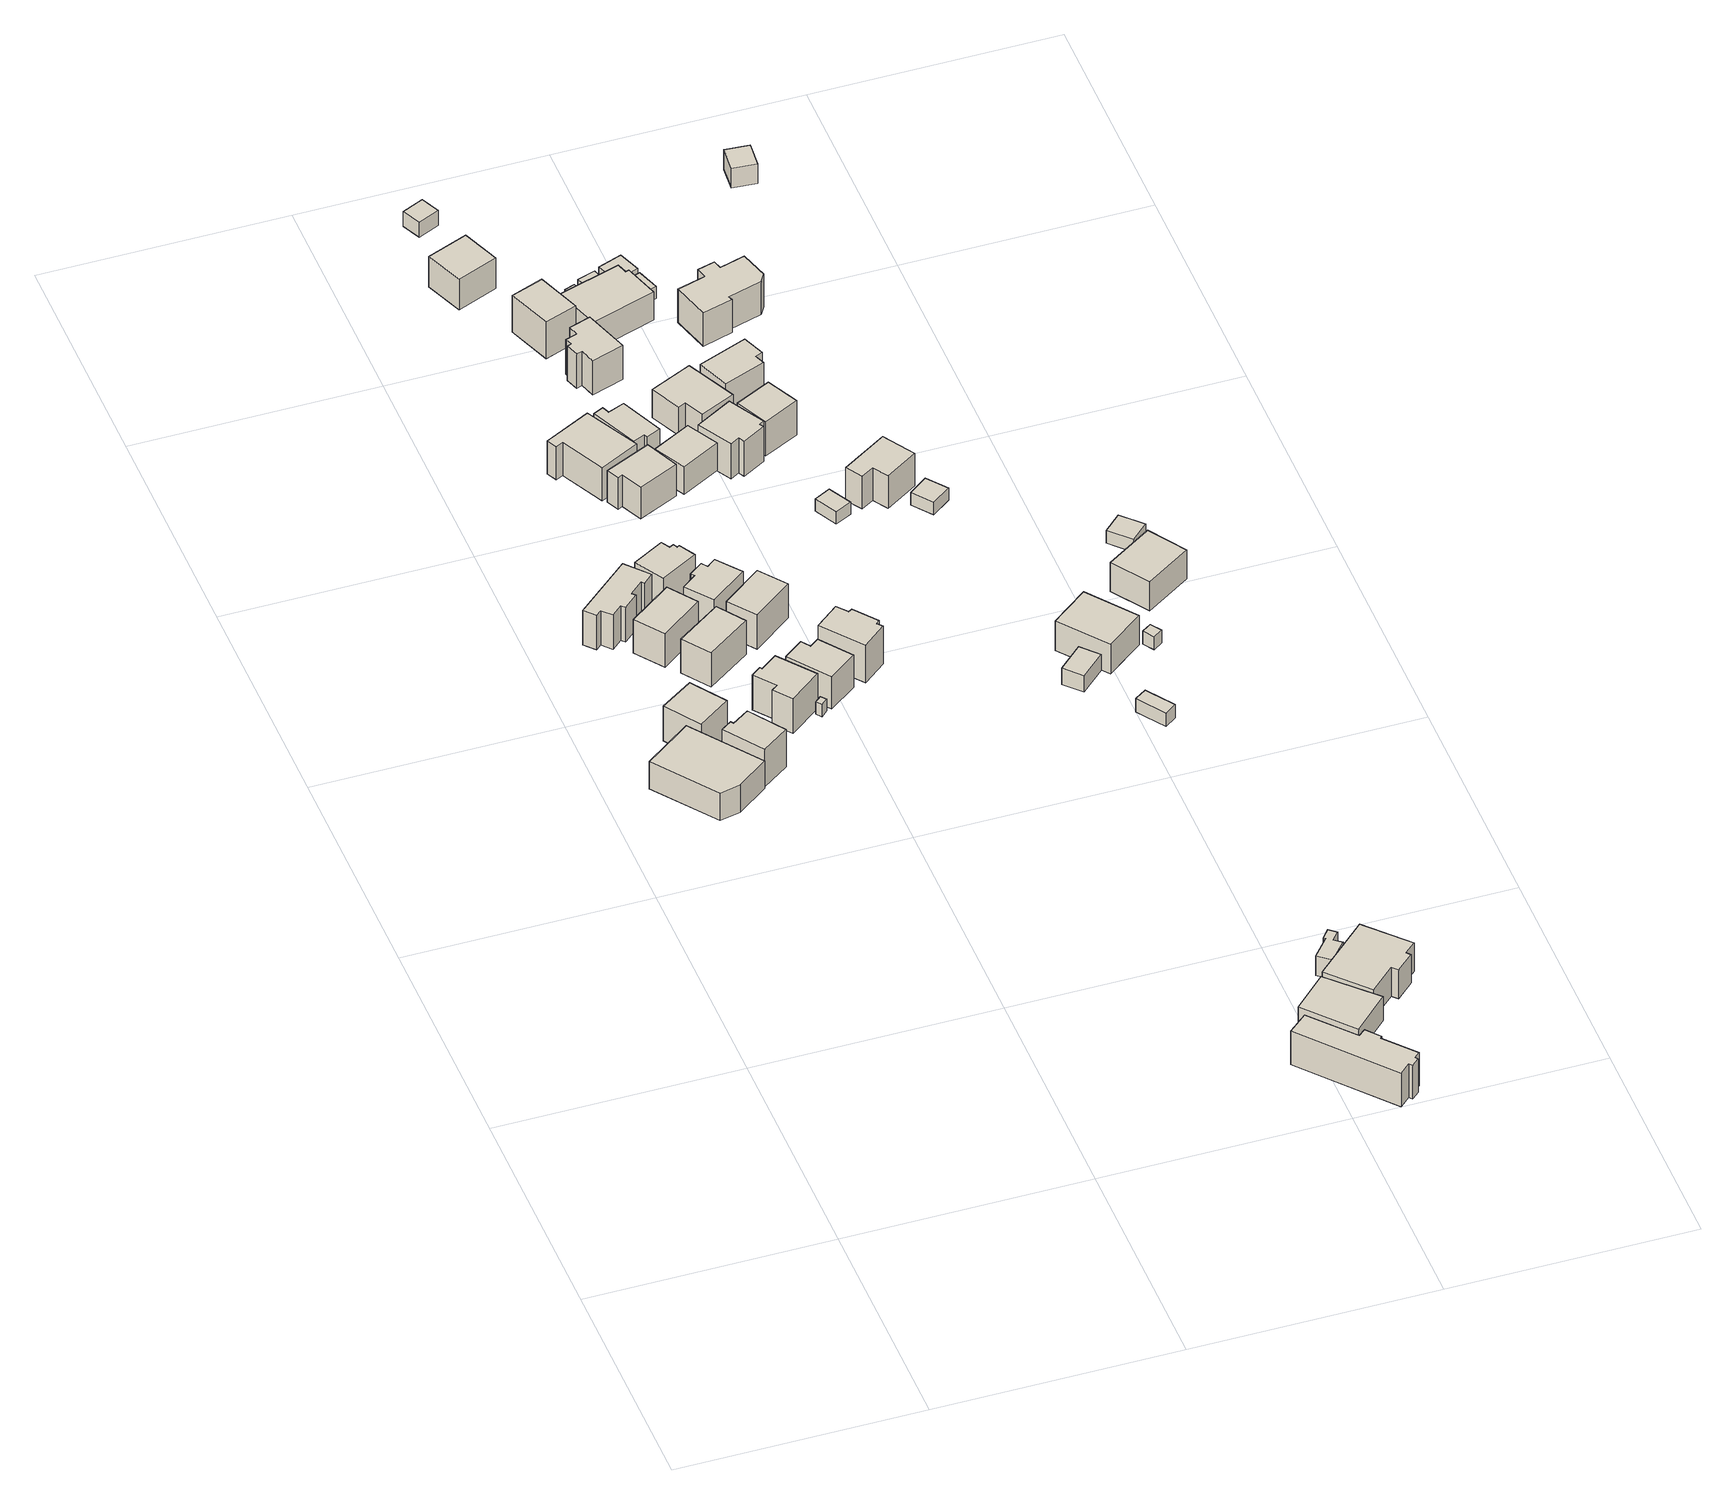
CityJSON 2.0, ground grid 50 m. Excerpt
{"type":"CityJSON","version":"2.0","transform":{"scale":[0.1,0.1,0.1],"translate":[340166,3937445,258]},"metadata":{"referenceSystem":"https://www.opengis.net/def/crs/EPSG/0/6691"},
"CityObjects":{
"building1":{"type":"Building","attributes":{"usage":"441","measuredHeight":7.8,"storeysAboveGround":1,"BuildingIDAttribute.prefecture":"14","BuildingIDAttribute.city":"14151","BuildingDetailAttribute.totalFloorArea":135.6,"BuildingDetailAttribute.buildingFootprintArea":135.6,"BuildingDetailAttribute.buildingStructureType":"610","BuildingDetailAttribute.buildingStructureOrgType":"2","BuildingDetailAttribute.orgUsage":"172","BuildingDetailAttribute.surveyYear":2015},"geometry":[{"type":"Solid","lod":"1","boundaries":[[[[0,1,2,3,4]],[[3,5,6,4]],[[2,7,5,3]],[[1,8,7,2]],[[0,9,8,1]],[[4,6,9,0]],[[5,7,8,9,6]]]]}]},
"building2":{"type":"Building","attributes":{"usage":"411","measuredHeight":9.8,"storeysAboveGround":2,"BuildingIDAttribute.prefecture":"14","BuildingIDAttribute.city":"14151","BuildingDetailAttribute.totalFloorArea":96.61,"BuildingDetailAttribute.buildingFootprintArea":48.3,"BuildingDetailAttribute.buildingStructureType":"601","BuildingDetailAttribute.buildingStructureOrgType":"1","BuildingDetailAttribute.orgUsage":"10","BuildingDetailAttribute.surveyYear":2015},"geometry":[{"type":"Solid","lod":"1","boundaries":[[[[10,11,12,13]],[[12,14,15,13]],[[11,16,14,12]],[[10,17,16,11]],[[13,15,17,10]],[[14,16,17,15]]]]}]},
"building3":{"type":"Building","attributes":{"usage":"411","measuredHeight":10.1,"storeysAboveGround":2,"BuildingIDAttribute.prefecture":"14","BuildingIDAttribute.city":"14151","BuildingDetailAttribute.totalFloorArea":87.82,"BuildingDetailAttribute.buildingFootprintArea":43.91,"BuildingDetailAttribute.buildingStructureType":"601","BuildingDetailAttribute.buildingStructureOrgType":"1","BuildingDetailAttribute.orgUsage":"10","BuildingDetailAttribute.surveyYear":2015},"geometry":[{"type":"Solid","lod":"1","boundaries":[[[[18,19,20,21,22,23]],[[22,24,25,23]],[[21,26,24,22]],[[20,27,26,21]],[[19,28,27,20]],[[18,29,28,19]],[[23,25,29,18]],[[24,26,27,28,29,25]]]]}]},
"building4":{"type":"Building","attributes":{"usage":"411","measuredHeight":9.5,"storeysAboveGround":2,"BuildingIDAttribute.prefecture":"14","BuildingIDAttribute.city":"14151","BuildingDetailAttribute.totalFloorArea":97.41,"BuildingDetailAttribute.buildingFootprintArea":48.7,"BuildingDetailAttribute.buildingStructureType":"601","BuildingDetailAttribute.buildingStructureOrgType":"1","BuildingDetailAttribute.orgUsage":"10","BuildingDetailAttribute.surveyYear":2015,"BuildingLandSlideRiskAttribute.description":"1","BuildingLandSlideRiskAttribute.areaType":"1"},"geometry":[{"type":"Solid","lod":"1","boundaries":[[[[30,31,32,33,34,35,36,37,38,39,40,41]],[[40,42,43,41]],[[39,44,42,40]],[[38,45,44,39]],[[37,46,45,38]],[[36,47,46,37]],[[35,48,47,36]],[[34,49,48,35]],[[33,50,49,34]],[[32,51,50,33]],[[31,52,51,32]],[[30,53,52,31]],[[41,43,53,30]],[[42,44,45,46,47,48,49,50,51,52,53,43]]]]}]},
"building5":{"type":"Building","attributes":{"usage":"411","measuredHeight":9.1,"storeysAboveGround":2,"BuildingIDAttribute.prefecture":"14","BuildingIDAttribute.city":"14151","BuildingDetailAttribute.totalFloorArea":107.06,"BuildingDetailAttribute.buildingFootprintArea":53.53,"BuildingDetailAttribute.buildingStructureType":"601","BuildingDetailAttribute.buildingStructureOrgType":"1","BuildingDetailAttribute.orgUsage":"10","BuildingDetailAttribute.surveyYear":2015},"geometry":[{"type":"Solid","lod":"1","boundaries":[[[[54,55,56,57]],[[56,58,59,57]],[[55,60,58,56]],[[54,61,60,55]],[[57,59,61,54]],[[58,60,61,59]]]]}]},
"building6":{"type":"Building","attributes":{"usage":"411","measuredHeight":9.4,"storeysAboveGround":2,"BuildingIDAttribute.prefecture":"14","BuildingIDAttribute.city":"14151","BuildingDetailAttribute.totalFloorArea":105.06,"BuildingDetailAttribute.buildingFootprintArea":52.53,"BuildingDetailAttribute.buildingStructureType":"601","BuildingDetailAttribute.buildingStructureOrgType":"1","BuildingDetailAttribute.orgUsage":"10","BuildingDetailAttribute.surveyYear":2015},"geometry":[{"type":"Solid","lod":"1","boundaries":[[[[62,63,64,65]],[[64,66,67,65]],[[63,68,66,64]],[[62,69,68,63]],[[65,67,69,62]],[[66,68,69,67]]]]}]},
"building7":{"type":"Building","attributes":{"usage":"411","measuredHeight":9.9,"storeysAboveGround":2,"BuildingIDAttribute.prefecture":"14","BuildingIDAttribute.city":"14151","BuildingDetailAttribute.totalFloorArea":100.08,"BuildingDetailAttribute.buildingFootprintArea":50.04,"BuildingDetailAttribute.buildingStructureType":"601","BuildingDetailAttribute.buildingStructureOrgType":"1","BuildingDetailAttribute.orgUsage":"10","BuildingDetailAttribute.surveyYear":2015},"geometry":[{"type":"Solid","lod":"1","boundaries":[[[[70,71,72,73,74,75,76,77]],[[76,78,79,77]],[[75,80,78,76]],[[74,81,80,75]],[[73,82,81,74]],[[72,83,82,73]],[[71,84,83,72]],[[70,85,84,71]],[[77,79,85,70]],[[78,80,81,82,83,84,85,79]]]]}]},
"building8":{"type":"Building","attributes":{"usage":"411","measuredHeight":8.6,"storeysAboveGround":2,"BuildingIDAttribute.prefecture":"14","BuildingIDAttribute.city":"14151","BuildingDetailAttribute.totalFloorArea":79.9,"BuildingDetailAttribute.buildingFootprintArea":39.95,"BuildingDetailAttribute.buildingStructureType":"601","BuildingDetailAttribute.buildingStructureOrgType":"1","BuildingDetailAttribute.orgUsage":"10","BuildingDetailAttribute.surveyYear":2015,"BuildingLandSlideRiskAttribute.description":"1","BuildingLandSlideRiskAttribute.areaType":"1"},"geometry":[{"type":"Solid","lod":"1","boundaries":[[[[86,87,88,89,90,91,92,93]],[[92,94,95,93]],[[91,96,94,92]],[[90,97,96,91]],[[89,98,97,90]],[[88,99,98,89]],[[87,100,99,88]],[[86,101,100,87]],[[93,95,101,86]],[[94,96,97,98,99,100,101,95]]]]}]},
"building9":{"type":"Building","attributes":{"BuildingIDAttribute.prefecture":"14","BuildingIDAttribute.city":"14151","BuildingDetailAttribute.surveyYear":2015},"geometry":[{"type":"Solid","lod":"1","boundaries":[[[[102,103,104,105]],[[104,106,107,105]],[[103,108,106,104]],[[102,109,108,103]],[[105,107,109,102]],[[106,108,109,107]]]]}]},
"building10":{"type":"Building","attributes":{"usage":"411","measuredHeight":9.7,"storeysAboveGround":2,"BuildingIDAttribute.prefecture":"14","BuildingIDAttribute.city":"14151","BuildingDetailAttribute.totalFloorArea":92.17,"BuildingDetailAttribute.buildingFootprintArea":46.09,"BuildingDetailAttribute.buildingStructureType":"601","BuildingDetailAttribute.buildingStructureOrgType":"1","BuildingDetailAttribute.orgUsage":"10","BuildingDetailAttribute.surveyYear":2015,"BuildingLandSlideRiskAttribute.description":"1","BuildingLandSlideRiskAttribute.areaType":"1"},"geometry":[{"type":"Solid","lod":"1","boundaries":[[[[110,111,112,113,114,115,116,117]],[[116,118,119,117]],[[115,120,118,116]],[[114,121,120,115]],[[113,122,121,114]],[[112,123,122,113]],[[111,124,123,112]],[[110,125,124,111]],[[117,119,125,110]],[[118,120,121,122,123,124,125,119]]]]}]},
"building11":{"type":"Building","attributes":{"usage":"411","measuredHeight":9,"storeysAboveGround":2,"BuildingIDAttribute.prefecture":"14","BuildingIDAttribute.city":"14151","BuildingDetailAttribute.totalFloorArea":97,"BuildingDetailAttribute.buildingFootprintArea":48.5,"BuildingDetailAttribute.buildingStructureType":"601","BuildingDetailAttribute.buildingStructureOrgType":"1","BuildingDetailAttribute.orgUsage":"10","BuildingDetailAttribute.surveyYear":2015},"geometry":[{"type":"Solid","lod":"1","boundaries":[[[[126,127,128,129,130,131]],[[130,132,133,131]],[[129,134,132,130]],[[128,135,134,129]],[[127,136,135,128]],[[126,137,136,127]],[[131,133,137,126]],[[132,134,135,136,137,133]]]]}]},
"building12":{"type":"Building","attributes":{"usage":"411","measuredHeight":10.1,"storeysAboveGround":2,"BuildingIDAttribute.prefecture":"14","BuildingIDAttribute.city":"14151","BuildingDetailAttribute.totalFloorArea":98.67,"BuildingDetailAttribute.buildingFootprintArea":49.33,"BuildingDetailAttribute.buildingStructureType":"601","BuildingDetailAttribute.buildingStructureOrgType":"1","BuildingDetailAttribute.orgUsage":"10","BuildingDetailAttribute.surveyYear":2015,"BuildingLandSlideRiskAttribute.description":"1","BuildingLandSlideRiskAttribute.areaType":"1"},"geometry":[{"type":"Solid","lod":"1","boundaries":[[[[138,139,140,141]],[[140,142,143,141]],[[139,144,142,140]],[[138,145,144,139]],[[141,143,145,138]],[[142,144,145,143]]]]}]},
"building13":{"type":"Building","attributes":{"usage":"411","measuredHeight":9.2,"storeysAboveGround":2,"BuildingIDAttribute.prefecture":"14","BuildingIDAttribute.city":"14151","BuildingDetailAttribute.totalFloorArea":196.29,"BuildingDetailAttribute.buildingFootprintArea":98.15,"BuildingDetailAttribute.buildingStructureType":"601","BuildingDetailAttribute.buildingStructureOrgType":"1","BuildingDetailAttribute.orgUsage":"10","BuildingDetailAttribute.surveyYear":2015,"BuildingLandSlideRiskAttribute.description":"1","BuildingLandSlideRiskAttribute.areaType":"1"},"geometry":[{"type":"Solid","lod":"1","boundaries":[[[[146,147,148,149,150,151]],[[150,152,153,151]],[[149,154,152,150]],[[148,155,154,149]],[[147,156,155,148]],[[146,157,156,147]],[[151,153,157,146]],[[152,154,155,156,157,153]]]]}]},
"building14":{"type":"Building","attributes":{"usage":"411","measuredHeight":8.5,"storeysAboveGround":2,"BuildingIDAttribute.prefecture":"14","BuildingIDAttribute.city":"14151","BuildingDetailAttribute.totalFloorArea":101.87,"BuildingDetailAttribute.buildingFootprintArea":50.94,"BuildingDetailAttribute.buildingStructureType":"601","BuildingDetailAttribute.buildingStructureOrgType":"1","BuildingDetailAttribute.orgUsage":"10","BuildingDetailAttribute.surveyYear":2015,"BuildingLandSlideRiskAttribute.description":"1","BuildingLandSlideRiskAttribute.areaType":"1"},"geometry":[{"type":"Solid","lod":"1","boundaries":[[[[158,159,160,161,162,163]],[[162,164,165,163]],[[161,166,164,162]],[[160,167,166,161]],[[159,168,167,160]],[[158,169,168,159]],[[163,165,169,158]],[[164,166,167,168,169,165]]]]}]},
"building15":{"type":"Building","attributes":{"usage":"411","measuredHeight":10,"storeysAboveGround":2,"BuildingIDAttribute.prefecture":"14","BuildingIDAttribute.city":"14151","BuildingDetailAttribute.totalFloorArea":97.26,"BuildingDetailAttribute.buildingFootprintArea":48.63,"BuildingDetailAttribute.buildingStructureType":"601","BuildingDetailAttribute.buildingStructureOrgType":"1","BuildingDetailAttribute.orgUsage":"10","BuildingDetailAttribute.surveyYear":2015},"geometry":[{"type":"Solid","lod":"1","boundaries":[[[[170,171,172,173,174,175,176,177]],[[176,178,179,177]],[[175,180,178,176]],[[174,181,180,175]],[[173,182,181,174]],[[172,183,182,173]],[[171,184,183,172]],[[170,185,184,171]],[[177,179,185,170]],[[178,180,181,182,183,184,185,179]]]]}]},
"building16":{"type":"Building","attributes":{"usage":"411","measuredHeight":8.2,"storeysAboveGround":2,"BuildingIDAttribute.prefecture":"14","BuildingIDAttribute.city":"14151","BuildingDetailAttribute.totalFloorArea":81.05,"BuildingDetailAttribute.buildingFootprintArea":40.52,"BuildingDetailAttribute.buildingStructureType":"601","BuildingDetailAttribute.buildingStructureOrgType":"1","BuildingDetailAttribute.orgUsage":"10","BuildingDetailAttribute.surveyYear":2015,"BuildingLandSlideRiskAttribute.description":"1","BuildingLandSlideRiskAttribute.areaType":"1"},"geometry":[{"type":"Solid","lod":"1","boundaries":[[[[186,187,188,189,190,191,192,193]],[[192,194,195,193]],[[191,196,194,192]],[[190,197,196,191]],[[189,198,197,190]],[[188,199,198,189]],[[187,200,199,188]],[[186,201,200,187]],[[193,195,201,186]],[[194,196,197,198,199,200,201,195]]]]}]},
"building17":{"type":"Building","attributes":{"usage":"411","measuredHeight":9,"storeysAboveGround":2,"BuildingIDAttribute.prefecture":"14","BuildingIDAttribute.city":"14151","BuildingDetailAttribute.totalFloorArea":104.96,"BuildingDetailAttribute.buildingFootprintArea":52.48,"BuildingDetailAttribute.buildingStructureType":"601","BuildingDetailAttribute.buildingStructureOrgType":"1","BuildingDetailAttribute.orgUsage":"10","BuildingDetailAttribute.surveyYear":2015,"BuildingLandSlideRiskAttribute.description":"1","BuildingLandSlideRiskAttribute.areaType":"1"},"geometry":[{"type":"Solid","lod":"1","boundaries":[[[[202,203,204,205]],[[204,206,207,205]],[[203,208,206,204]],[[202,209,208,203]],[[205,207,209,202]],[[206,208,209,207]]]]}]},
"building18":{"type":"Building","attributes":{"usage":"411","measuredHeight":7.5,"storeysAboveGround":2,"BuildingIDAttribute.prefecture":"14","BuildingIDAttribute.city":"14151","BuildingDetailAttribute.totalFloorArea":91.49,"BuildingDetailAttribute.buildingFootprintArea":45.75,"BuildingDetailAttribute.buildingStructureType":"601","BuildingDetailAttribute.buildingStructureOrgType":"1","BuildingDetailAttribute.orgUsage":"10","BuildingDetailAttribute.surveyYear":2015,"BuildingLandSlideRiskAttribute.description":"1","BuildingLandSlideRiskAttribute.areaType":"1"},"geometry":[{"type":"Solid","lod":"1","boundaries":[[[[210,211,212,213]],[[212,214,215,213]],[[211,216,214,212]],[[210,217,216,211]],[[213,215,217,210]],[[214,216,217,215]]]]}]},
"building19":{"type":"Building","attributes":{"measuredHeight":3.7,"BuildingIDAttribute.prefecture":"14","BuildingIDAttribute.city":"14151","BuildingDetailAttribute.surveyYear":2015,"BuildingLandSlideRiskAttribute.description":"1","BuildingLandSlideRiskAttribute.areaType":"1"},"geometry":[{"type":"Solid","lod":"1","boundaries":[[[[218,219,220,221]],[[220,222,223,221]],[[219,224,222,220]],[[218,225,224,219]],[[221,223,225,218]],[[222,224,225,223]]]]}]},
"building20":{"type":"Building","attributes":{"usage":"411","measuredHeight":9.9,"storeysAboveGround":2,"BuildingIDAttribute.prefecture":"14","BuildingIDAttribute.city":"14151","BuildingDetailAttribute.totalFloorArea":112.61,"BuildingDetailAttribute.buildingFootprintArea":56.3,"BuildingDetailAttribute.buildingStructureType":"601","BuildingDetailAttribute.buildingStructureOrgType":"1","BuildingDetailAttribute.orgUsage":"10","BuildingDetailAttribute.surveyYear":2015,"BuildingLandSlideRiskAttribute.description":"1","BuildingLandSlideRiskAttribute.areaType":"1"},"geometry":[{"type":"Solid","lod":"1","boundaries":[[[[226,227,228,229]],[[228,230,231,229]],[[227,232,230,228]],[[226,233,232,227]],[[229,231,233,226]],[[230,232,233,231]]]]}]},
"building21":{"type":"Building","attributes":{"usage":"411","measuredHeight":9.3,"storeysAboveGround":1,"BuildingIDAttribute.prefecture":"14","BuildingIDAttribute.city":"14151","BuildingDetailAttribute.totalFloorArea":54.31,"BuildingDetailAttribute.buildingFootprintArea":54.31,"BuildingDetailAttribute.buildingStructureType":"601","BuildingDetailAttribute.buildingStructureOrgType":"1","BuildingDetailAttribute.orgUsage":"10","BuildingDetailAttribute.surveyYear":2015,"BuildingLandSlideRiskAttribute.description":"1","BuildingLandSlideRiskAttribute.areaType":"1"},"geometry":[{"type":"Solid","lod":"1","boundaries":[[[[234,235,236,237,238,239,240,241,242,243]],[[242,244,245,243]],[[241,246,244,242]],[[240,247,246,241]],[[239,248,247,240]],[[238,249,248,239]],[[237,250,249,238]],[[236,251,250,237]],[[235,252,251,236]],[[234,253,252,235]],[[243,245,253,234]],[[244,246,247,248,249,250,251,252,253,245]]]]}]},
"building22":{"type":"Building","attributes":{"measuredHeight":9,"BuildingIDAttribute.prefecture":"14","BuildingIDAttribute.city":"14151","BuildingDetailAttribute.surveyYear":2015,"BuildingLandSlideRiskAttribute.description":"1","BuildingLandSlideRiskAttribute.areaType":"1"},"geometry":[{"type":"Solid","lod":"1","boundaries":[[[[254,255,256,257,258,259,260,261,262,263,264,265]],[[264,266,267,265]],[[263,268,266,264]],[[262,269,268,263]],[[261,270,269,262]],[[260,271,270,261]],[[259,272,271,260]],[[258,273,272,259]],[[257,274,273,258]],[[256,275,274,257]],[[255,276,275,256]],[[254,277,276,255]],[[265,267,277,254]],[[266,268,269,270,271,272,273,274,275,276,277,267]]]]}]},
"building23":{"type":"Building","attributes":{"usage":"411","measuredHeight":9.5,"storeysAboveGround":2,"BuildingIDAttribute.prefecture":"14","BuildingIDAttribute.city":"14151","BuildingDetailAttribute.totalFloorArea":109.11,"BuildingDetailAttribute.buildingFootprintArea":54.55,"BuildingDetailAttribute.buildingStructureType":"601","BuildingDetailAttribute.buildingStructureOrgType":"1","BuildingDetailAttribute.orgUsage":"10","BuildingDetailAttribute.surveyYear":2015,"BuildingLandSlideRiskAttribute.description":"1","BuildingLandSlideRiskAttribute.areaType":"1"},"geometry":[{"type":"Solid","lod":"1","boundaries":[[[[278,279,280,281,282,283,284,285]],[[284,286,287,285]],[[283,288,286,284]],[[282,289,288,283]],[[281,290,289,282]],[[280,291,290,281]],[[279,292,291,280]],[[278,293,292,279]],[[285,287,293,278]],[[286,288,289,290,291,292,293,287]]]]}]},
"building24":{"type":"Building","attributes":{"usage":"411","measuredHeight":9.2,"storeysAboveGround":2,"BuildingIDAttribute.prefecture":"14","BuildingIDAttribute.city":"14151","BuildingDetailAttribute.totalFloorArea":140.94,"BuildingDetailAttribute.buildingFootprintArea":70.47,"BuildingDetailAttribute.buildingStructureType":"601","BuildingDetailAttribute.buildingStructureOrgType":"1","BuildingDetailAttribute.orgUsage":"10","BuildingDetailAttribute.surveyYear":2015,"BuildingLandSlideRiskAttribute.description":"1","BuildingLandSlideRiskAttribute.areaType":"1"},"geometry":[{"type":"Solid","lod":"1","boundaries":[[[[294,295,296,297,298,299]],[[298,300,301,299]],[[297,302,300,298]],[[296,303,302,297]],[[295,304,303,296]],[[294,305,304,295]],[[299,301,305,294]],[[300,302,303,304,305,301]]]]}]},
"building25":{"type":"Building","attributes":{"BuildingIDAttribute.prefecture":"14","BuildingIDAttribute.city":"14151","BuildingDetailAttribute.surveyYear":2015,"BuildingLandSlideRiskAttribute.description":"1","BuildingLandSlideRiskAttribute.areaType":"1"},"geometry":[{"type":"Solid","lod":"1","boundaries":[[[[306,307,308,309]],[[308,310,311,309]],[[307,312,310,308]],[[306,313,312,307]],[[309,311,313,306]],[[310,312,313,311]]]]}]},
"building26":{"type":"Building","attributes":{"usage":"411","measuredHeight":8.3,"storeysAboveGround":2,"BuildingIDAttribute.prefecture":"14","BuildingIDAttribute.city":"14151","BuildingDetailAttribute.totalFloorArea":193.16,"BuildingDetailAttribute.buildingFootprintArea":96.58,"BuildingDetailAttribute.buildingStructureType":"601","BuildingDetailAttribute.buildingStructureOrgType":"1","BuildingDetailAttribute.orgUsage":"10","BuildingDetailAttribute.surveyYear":2015,"BuildingLandSlideRiskAttribute.description":"1","BuildingLandSlideRiskAttribute.areaType":"1"},"geometry":[{"type":"Solid","lod":"1","boundaries":[[[[314,315,316,317,318,319]],[[318,320,321,319]],[[317,322,320,318]],[[316,323,322,317]],[[315,324,323,316]],[[314,325,324,315]],[[319,321,325,314]],[[320,322,323,324,325,321]]]]}]},
"building27":{"type":"Building","attributes":{"usage":"411","measuredHeight":6.8,"storeysAboveGround":2,"BuildingIDAttribute.prefecture":"14","BuildingIDAttribute.city":"14151","BuildingDetailAttribute.totalFloorArea":175.42,"BuildingDetailAttribute.buildingFootprintArea":87.71,"BuildingDetailAttribute.buildingStructureType":"601","BuildingDetailAttribute.buildingStructureOrgType":"1","BuildingDetailAttribute.orgUsage":"10","BuildingDetailAttribute.surveyYear":2015},"geometry":[{"type":"Solid","lod":"1","boundaries":[[[[326,327,328,329]],[[328,330,331,329]],[[327,332,330,328]],[[326,333,332,327]],[[329,331,333,326]],[[330,332,333,331]]]]}]},
"building28":{"type":"Building","attributes":{"usage":"411","measuredHeight":3.4,"storeysAboveGround":2,"BuildingIDAttribute.prefecture":"14","BuildingIDAttribute.city":"14151","BuildingDetailAttribute.totalFloorArea":17.85,"BuildingDetailAttribute.buildingFootprintArea":8.93,"BuildingDetailAttribute.buildingStructureType":"601","BuildingDetailAttribute.buildingStructureOrgType":"1","BuildingDetailAttribute.orgUsage":"10","BuildingDetailAttribute.surveyYear":2015,"BuildingLandSlideRiskAttribute.description":"1","BuildingLandSlideRiskAttribute.areaType":"1"},"geometry":[{"type":"Solid","lod":"1","boundaries":[[[[334,335,336,337]],[[336,338,339,337]],[[335,340,338,336]],[[334,341,340,335]],[[337,339,341,334]],[[338,340,341,339]]]]}]},
"building29":{"type":"Building","attributes":{"BuildingIDAttribute.prefecture":"14","BuildingIDAttribute.city":"14151","BuildingDetailAttribute.surveyYear":2015,"BuildingLandSlideRiskAttribute.description":"1","BuildingLandSlideRiskAttribute.areaType":"1"},"geometry":[{"type":"Solid","lod":"1","boundaries":[[[[342,343,344,345]],[[344,346,347,345]],[[343,348,346,344]],[[342,349,348,343]],[[345,347,349,342]],[[346,348,349,347]]]]}]},
"building30":{"type":"Building","attributes":{"usage":"411","measuredHeight":9.3,"storeysAboveGround":2,"BuildingIDAttribute.prefecture":"14","BuildingIDAttribute.city":"14151","BuildingDetailAttribute.totalFloorArea":83.33,"BuildingDetailAttribute.buildingFootprintArea":41.67,"BuildingDetailAttribute.buildingStructureType":"601","BuildingDetailAttribute.buildingStructureOrgType":"1","BuildingDetailAttribute.orgUsage":"10","BuildingDetailAttribute.surveyYear":2015,"BuildingLandSlideRiskAttribute.description":"1","BuildingLandSlideRiskAttribute.areaType":"1"},"geometry":[{"type":"Solid","lod":"1","boundaries":[[[[350,351,352,353]],[[352,354,355,353]],[[351,356,354,352]],[[350,357,356,351]],[[353,355,357,350]],[[354,356,357,355]]]]}]},
"building31":{"type":"Building","attributes":{"usage":"411","measuredHeight":4.1,"storeysAboveGround":2,"BuildingIDAttribute.prefecture":"14","BuildingIDAttribute.city":"14151","BuildingDetailAttribute.totalFloorArea":34.84,"BuildingDetailAttribute.buildingFootprintArea":17.42,"BuildingDetailAttribute.buildingStructureType":"601","BuildingDetailAttribute.buildingStructureOrgType":"1","BuildingDetailAttribute.orgUsage":"10","BuildingDetailAttribute.surveyYear":2015,"BuildingLandSlideRiskAttribute.description":"1","BuildingLandSlideRiskAttribute.areaType":"1"},"geometry":[{"type":"Solid","lod":"1","boundaries":[[[[358,359,360,361,362,363]],[[362,364,365,363]],[[361,366,364,362]],[[360,367,366,361]],[[359,368,367,360]],[[358,369,368,359]],[[363,365,369,358]],[[364,366,367,368,369,365]]]]}]},
"building32":{"type":"Building","attributes":{"usage":"411","measuredHeight":5.4,"storeysAboveGround":2,"BuildingIDAttribute.prefecture":"14","BuildingIDAttribute.city":"14151","BuildingDetailAttribute.totalFloorArea":36.99,"BuildingDetailAttribute.buildingFootprintArea":18.5,"BuildingDetailAttribute.buildingStructureType":"601","BuildingDetailAttribute.buildingStructureOrgType":"1","BuildingDetailAttribute.orgUsage":"10","BuildingDetailAttribute.surveyYear":2015},"geometry":[{"type":"Solid","lod":"1","boundaries":[[[[370,371,372,373,374,375,376,377]],[[376,378,379,377]],[[375,380,378,376]],[[374,381,380,375]],[[373,382,381,374]],[[372,383,382,373]],[[371,384,383,372]],[[370,385,384,371]],[[377,379,385,370]],[[378,380,381,382,383,384,385,379]]]]}]},
"building33":{"type":"Building","attributes":{"usage":"411","measuredHeight":9.4,"storeysAboveGround":2,"BuildingIDAttribute.prefecture":"14","BuildingIDAttribute.city":"14151","BuildingDetailAttribute.totalFloorArea":103.84,"BuildingDetailAttribute.buildingFootprintArea":51.92,"BuildingDetailAttribute.buildingStructureType":"601","BuildingDetailAttribute.buildingStructureOrgType":"1","BuildingDetailAttribute.orgUsage":"10","BuildingDetailAttribute.surveyYear":2015,"BuildingLandSlideRiskAttribute.description":"1","BuildingLandSlideRiskAttribute.areaType":"1"},"geometry":[{"type":"Solid","lod":"1","boundaries":[[[[386,387,388,389,390,391]],[[390,392,393,391]],[[389,394,392,390]],[[388,395,394,389]],[[387,396,395,388]],[[386,397,396,387]],[[391,393,397,386]],[[392,394,395,396,397,393]]]]}]},
"building34":{"type":"Building","attributes":{"BuildingIDAttribute.prefecture":"14","BuildingIDAttribute.city":"14151","BuildingDetailAttribute.surveyYear":2015,"BuildingLandSlideRiskAttribute.description":"1","BuildingLandSlideRiskAttribute.areaType":"1"},"geometry":[{"type":"Solid","lod":"1","boundaries":[[[[398,399,400,401]],[[400,402,403,401]],[[399,404,402,400]],[[398,405,404,399]],[[401,403,405,398]],[[402,404,405,403]]]]}]},
"building35":{"type":"Building","attributes":{"usage":"411","measuredHeight":8.8,"storeysAboveGround":2,"BuildingIDAttribute.prefecture":"14","BuildingIDAttribute.city":"14151","BuildingDetailAttribute.totalFloorArea":237.77,"BuildingDetailAttribute.buildingFootprintArea":118.88,"BuildingDetailAttribute.buildingStructureType":"601","BuildingDetailAttribute.buildingStructureOrgType":"1","BuildingDetailAttribute.orgUsage":"10","BuildingDetailAttribute.surveyYear":2015},"geometry":[{"type":"Solid","lod":"1","boundaries":[[[[406,407,408,409,410,411,412,413]],[[412,414,415,413]],[[411,416,414,412]],[[410,417,416,411]],[[409,418,417,410]],[[408,419,418,409]],[[407,420,419,408]],[[406,421,420,407]],[[413,415,421,406]],[[414,416,417,418,419,420,421,415]]]]}]},
"building36":{"type":"Building","attributes":{"measuredHeight":4.9,"BuildingIDAttribute.prefecture":"14","BuildingIDAttribute.city":"14151","BuildingDetailAttribute.surveyYear":2015},"geometry":[{"type":"Solid","lod":"1","boundaries":[[[[422,423,424,425]],[[424,426,427,425]],[[423,428,426,424]],[[422,429,428,423]],[[425,427,429,422]],[[426,428,429,427]]]]}]},
"building37":{"type":"Building","attributes":{"measuredHeight":3.6,"BuildingIDAttribute.prefecture":"14","BuildingIDAttribute.city":"14151","BuildingDetailAttribute.surveyYear":2015},"geometry":[{"type":"Solid","lod":"1","boundaries":[[[[430,431,432,433]],[[432,434,435,433]],[[431,436,434,432]],[[430,437,436,431]],[[433,435,437,430]],[[434,436,437,435]]]]}]},
"building38":{"type":"Building","attributes":{"usage":"411","measuredHeight":8.5,"storeysAboveGround":2,"BuildingIDAttribute.prefecture":"14","BuildingIDAttribute.city":"14151","BuildingDetailAttribute.totalFloorArea":125.18,"BuildingDetailAttribute.buildingFootprintArea":62.59,"BuildingDetailAttribute.buildingStructureType":"601","BuildingDetailAttribute.buildingStructureOrgType":"1","BuildingDetailAttribute.orgUsage":"10","BuildingDetailAttribute.surveyYear":2015,"BuildingLandSlideRiskAttribute.description":"1","BuildingLandSlideRiskAttribute.areaType":"1"},"geometry":[{"type":"Solid","lod":"1","boundaries":[[[[438,439,440,441,442,443]],[[442,444,445,443]],[[441,446,444,442]],[[440,447,446,441]],[[439,448,447,440]],[[438,449,448,439]],[[443,445,449,438]],[[444,446,447,448,449,445]]]]}]},
"building39":{"type":"Building","attributes":{"usage":"411","measuredHeight":10.2,"storeysAboveGround":2,"BuildingIDAttribute.prefecture":"14","BuildingIDAttribute.city":"14151","BuildingDetailAttribute.totalFloorArea":180.96,"BuildingDetailAttribute.buildingFootprintArea":90.48,"BuildingDetailAttribute.buildingStructureType":"601","BuildingDetailAttribute.buildingStructureOrgType":"1","BuildingDetailAttribute.orgUsage":"10","BuildingDetailAttribute.surveyYear":2015,"BuildingLandSlideRiskAttribute.description":"1","BuildingLandSlideRiskAttribute.areaType":"1"},"geometry":[{"type":"Solid","lod":"1","boundaries":[[[[450,451,452,453,454,455,456,457,458,459,460]],[[459,461,462,460]],[[458,463,461,459]],[[457,464,463,458]],[[456,465,464,457]],[[455,466,465,456]],[[454,467,466,455]],[[453,468,467,454]],[[452,469,468,453]],[[451,470,469,452]],[[450,471,470,451]],[[460,462,471,450]],[[461,463,464,465,466,467,468,469,470,471,462]]]]}]},
"building40":{"type":"Building","attributes":{"usage":"411","measuredHeight":9.3,"storeysAboveGround":2,"BuildingIDAttribute.prefecture":"14","BuildingIDAttribute.city":"14151","BuildingDetailAttribute.totalFloorArea":163.04,"BuildingDetailAttribute.buildingFootprintArea":81.52,"BuildingDetailAttribute.buildingStructureType":"601","BuildingDetailAttribute.buildingStructureOrgType":"1","BuildingDetailAttribute.orgUsage":"10","BuildingDetailAttribute.surveyYear":2015,"BuildingLandSlideRiskAttribute.description":"1","BuildingLandSlideRiskAttribute.areaType":"1"},"geometry":[{"type":"Solid","lod":"1","boundaries":[[[[472,473,474,475]],[[474,476,477,475]],[[473,478,476,474]],[[472,479,478,473]],[[475,477,479,472]],[[476,478,479,477]]]]}]},
"building41":{"type":"Building","attributes":{"BuildingIDAttribute.prefecture":"14","BuildingIDAttribute.city":"14151","BuildingDetailAttribute.surveyYear":2015,"BuildingLandSlideRiskAttribute.description":"1","BuildingLandSlideRiskAttribute.areaType":"1"},"geometry":[{"type":"Solid","lod":"1","boundaries":[[[[480,481,482,483]],[[482,484,485,483]],[[481,486,484,482]],[[480,487,486,481]],[[483,485,487,480]],[[484,486,487,485]]]]}]},
"building42":{"type":"Building","attributes":{"measuredHeight":4.1,"BuildingIDAttribute.prefecture":"14","BuildingIDAttribute.city":"14151","BuildingDetailAttribute.surveyYear":2015},"geometry":[{"type":"Solid","lod":"1","boundaries":[[[[488,489,490,491]],[[490,492,493,491]],[[489,494,492,490]],[[488,495,494,489]],[[491,493,495,488]],[[492,494,495,493]]]]}]},
"building43":{"type":"Building","attributes":{"usage":"411","measuredHeight":8.6,"storeysAboveGround":2,"BuildingIDAttribute.prefecture":"14","BuildingIDAttribute.city":"14151","BuildingDetailAttribute.totalFloorArea":141.08,"BuildingDetailAttribute.buildingFootprintArea":70.54,"BuildingDetailAttribute.buildingStructureType":"601","BuildingDetailAttribute.buildingStructureOrgType":"1","BuildingDetailAttribute.orgUsage":"10","BuildingDetailAttribute.surveyYear":2015,"BuildingLandSlideRiskAttribute.description":"1","BuildingLandSlideRiskAttribute.areaType":"1"},"geometry":[{"type":"Solid","lod":"1","boundaries":[[[[496,497,498,499]],[[498,500,501,499]],[[497,502,500,498]],[[496,503,502,497]],[[499,501,503,496]],[[500,502,503,501]]]]}]},
"building44":{"type":"Building","attributes":{"usage":"451","measuredHeight":3.3,"storeysAboveGround":1,"BuildingIDAttribute.prefecture":"14","BuildingIDAttribute.city":"14151","BuildingDetailAttribute.totalFloorArea":21.69,"BuildingDetailAttribute.buildingFootprintArea":21.69,"BuildingDetailAttribute.buildingStructureType":"601","BuildingDetailAttribute.buildingStructureOrgType":"1","BuildingDetailAttribute.orgUsage":"200","BuildingDetailAttribute.surveyYear":2015,"BuildingLandSlideRiskAttribute.description":"1","BuildingLandSlideRiskAttribute.areaType":"1"},"geometry":[{"type":"Solid","lod":"1","boundaries":[[[[504,505,506,507]],[[506,508,509,507]],[[505,510,508,506]],[[504,511,510,505]],[[507,509,511,504]],[[508,510,511,509]]]]}]},
"building45":{"type":"Building","attributes":{"measuredHeight":5.1,"BuildingIDAttribute.prefecture":"14","BuildingIDAttribute.city":"14151","BuildingDetailAttribute.surveyYear":2015,"BuildingLandSlideRiskAttribute.description":"1","BuildingLandSlideRiskAttribute.areaType":"1"},"geometry":[{"type":"Solid","lod":"1","boundaries":[[[[512,513,514,515]],[[514,516,517,515]],[[513,518,516,514]],[[512,519,518,513]],[[515,517,519,512]],[[516,518,519,517]]]]}]}
},
"vertices":[
[106,1133,219],[209,993,219],[144,945,219],[102,936,219],[9,1062,219],[102,936,286],[9,1062,286],[144,945,286],[209,993,286],[106,1133,286],
[152,1245,199],[200,1175,199],[133,1129,199],[85,1200,199],[133,1129,284],[85,1200,284],[200,1175,284],[152,1245,284],
[184,1111,200],[188,1105,200],[223,1129,200],[273,1056,200],[217,1017,200],[162,1096,200],[217,1017,291],[162,1096,291],[273,1056,291],[223,1129,291],[188,1105,291],[184,1111,291],
[137,1522,191],[144,1515,191],[114,1489,191],[107,1496,191],[85,1477,191],[68,1496,191],[57,1486,191],[37,1508,191],[149,1606,191],[190,1560,191],[169,1541,191],[164,1546,191],[169,1541,275],[164,1546,275],[190,1560,275],[149,1606,275],[37,1508,275],[57,1486,275],[68,1496,275],[85,1477,275],[107,1496,275],[114,1489,275],[144,1515,275],[137,1522,275],
[207,1526,185],[248,1469,185],[161,1405,185],[119,1462,185],[161,1405,267],[119,1462,267],[248,1469,267],[207,1526,267],
[275,1448,182],[314,1392,182],[223,1329,182],[184,1384,182],[223,1329,265],[184,1384,265],[314,1392,265],[275,1448,265],
[305,1198,186],[272,1240,186],[292,1256,186],[295,1251,186],[329,1277,186],[386,1204,186],[321,1153,186],[292,1189,186],[321,1153,271],[292,1189,271],[386,1204,271],[329,1277,271],[295,1251,271],[292,1256,271],[272,1240,271],[305,1198,271],
[243,1659,179],[253,1641,179],[262,1646,179],[266,1637,179],[271,1640,179],[290,1606,179],[213,1564,179],[179,1623,179],[213,1564,255],[179,1623,255],[290,1606,255],[271,1640,255],[266,1637,255],[262,1646,255],[253,1641,255],[243,1659,255],
[384,1173,192],[375,1184,192],[388,1195,192],[397,1185,192],[388,1195,222],[397,1185,222],[375,1184,222],[384,1173,222],
[270,1551,170],[264,1558,170],[292,1579,170],[301,1567,170],[319,1581,170],[357,1532,170],[281,1475,170],[240,1528,170],[281,1475,256],[240,1528,256],[357,1532,256],[319,1581,256],[301,1567,256],[292,1579,256],[264,1558,256],[270,1551,256],
[392,1313,178],[405,1295,178],[423,1309,178],[471,1245,178],[413,1202,178],[352,1283,178],[413,1202,257],[352,1283,257],[471,1245,257],[423,1309,257],[405,1295,257],[392,1313,257],
[386,1536,163],[427,1482,163],[345,1419,163],[304,1474,163],[345,1419,247],[304,1474,247],[427,1482,247],[386,1536,247],
[156,1990,157],[146,2011,157],[241,2059,157],[298,1948,157],[216,1907,157],[171,1997,157],[216,1907,238],[171,1997,238],[298,1948,238],[241,2059,238],[146,2011,238],[156,1990,238],
[236,1876,156],[224,1902,156],[318,1945,156],[349,1876,156],[266,1838,156],[246,1881,156],[266,1838,233],[246,1881,233],[349,1876,233],[318,1945,233],[224,1902,233],[236,1876,233],
[486,1388,161],[504,1366,161],[511,1371,161],[548,1324,161],[541,1318,161],[550,1307,161],[502,1268,161],[438,1349,161],[502,1268,253],[438,1349,253],[550,1307,253],[541,1318,253],[548,1324,253],[511,1371,253],[504,1366,253],[486,1388,253],
[355,1984,155],[326,1971,155],[323,1978,155],[298,1967,155],[255,2064,155],[276,2074,155],[282,2059,155],[316,2073,155],[282,2059,228],[316,2073,228],[276,2074,228],[255,2064,228],[298,1967,228],[323,1978,228],[326,1971,228],[355,1984,228],
[196,2601,159],[227,2523,159],[144,2490,159],[113,2568,159],[144,2490,234],[113,2568,234],[227,2523,234],[196,2601,234],
[410,1986,151],[445,1922,151],[366,1880,151],[331,1944,151],[366,1880,219],[331,1944,219],[445,1922,219],[410,1986,219],
[168,2761,160],[186,2722,160],[142,2702,160],[124,2741,160],[142,2702,196],[124,2741,196],[186,2722,196],[168,2761,196],
[284,2431,152],[318,2341,152],[252,2317,152],[218,2407,152],[252,2317,242],[218,2407,242],[318,2341,242],[284,2431,242],
[278,2223,150],[269,2250,150],[278,2253,150],[273,2268,150],[297,2276,150],[291,2297,150],[335,2312,150],[366,2218,150],[300,2196,150],[290,2227,150],[300,2196,234],[290,2227,234],[366,2218,234],[335,2312,234],[291,2297,234],[297,2276,234],[273,2268,234],[278,2253,234],[269,2250,234],[278,2223,234],
[1057,125,7],[1071,137,7],[1095,109,7],[1091,105,7],[1144,44,7],[1133,34,7],[1137,28,7],[1121,14,7],[1116,20,7],[1094,1,7],[942,178,7],[981,212,7],[942,178,89],[981,212,89],[1094,1,89],[1116,20,89],[1121,14,89],[1137,28,89],[1133,34,89],[1144,44,89],[1091,105,89],[1095,109,89],[1071,137,89],[1057,125,89],
[506,2029,128],[547,1956,128],[537,1950,128],[542,1942,128],[495,1915,128],[488,1927,128],[470,1916,128],[430,1986,128],[470,1916,214],[430,1986,214],[488,1927,214],[495,1915,214],[542,1942,214],[537,1950,214],[547,1956,214],[506,2029,214],
[417,2054,135],[387,2117,135],[473,2157,135],[522,2054,135],[451,2021,135],[432,2061,135],[451,2021,204],[432,2061,204],[522,2054,204],[473,2157,204],[387,2117,204],[417,2054,204],
[358,2463,151],[365,2447,151],[344,2439,151],[337,2455,151],[344,2439,181],[337,2455,181],[365,2447,181],[358,2463,181],
[438,2448,148],[445,2426,148],[452,2429,148],[475,2356,148],[342,2313,148],[311,2408,148],[342,2313,217],[311,2408,217],[475,2356,217],[452,2429,217],[445,2426,217],[438,2448,217],
[1131,203,39],[1058,132,39],[974,228,39],[1042,294,39],[974,228,97],[1042,294,97],[1058,132,97],[1131,203,97],
[406,2487,148],[416,2455,148],[379,2444,148],[369,2475,148],[379,2444,180],[369,2475,180],[416,2455,180],[406,2487,180],
[640,1742,137],[606,1725,137],[582,1772,137],[615,1789,137],[582,1772,167],[615,1789,167],[606,1725,167],[640,1742,167],
[598,2075,111],[630,2009,111],[557,1973,111],[525,2039,111],[557,1973,195],[525,2039,195],[630,2009,195],[598,2075,195],
[465,2510,145],[482,2464,145],[441,2448,145],[438,2455,145],[431,2452,145],[416,2492,145],[431,2452,182],[416,2492,182],[438,2455,182],[441,2448,182],[482,2464,182],[465,2510,182],
[1083,399,43],[1099,418,43],[1114,405,43],[1099,388,43],[1114,376,43],[1080,336,43],[1054,357,43],[1087,396,43],[1054,357,91],[1087,396,91],[1080,336,91],[1114,376,91],[1099,388,91],[1114,405,91],[1099,418,91],[1083,399,91],
[598,2205,111],[616,2159,111],[601,2153,111],[609,2132,111],[524,2099,111],[498,2166,111],[524,2099,192],[498,2166,192],[609,2132,192],[601,2153,192],[616,2159,192],[598,2205,192],
[472,2404,145],[455,2450,145],[484,2460,145],[500,2414,145],[484,2460,175],[500,2414,175],[455,2450,175],[472,2404,175],
[1179,255,34],[1169,266,34],[1118,219,34],[1045,297,34],[1154,399,34],[1231,317,34],[1208,296,34],[1215,288,34],[1208,296,104],[1215,288,104],[1231,317,104],[1154,399,104],[1045,297,104],[1118,219,104],[1169,266,104],[1179,255,104],
[892,1202,150],[924,1168,150],[875,1122,150],[843,1156,150],[875,1122,190],[843,1156,190],[924,1168,190],[892,1202,190],
[957,1020,183],[996,964,183],[972,947,183],[933,1004,183],[972,947,216],[933,1004,216],[996,964,216],[957,1020,216],
[747,1868,111],[787,1804,111],[720,1762,111],[701,1792,111],[675,1776,111],[654,1809,111],[675,1776,191],[654,1809,191],[701,1792,191],[720,1762,191],[787,1804,191],[747,1868,191],
[527,2371,115],[585,2388,115],[579,2410,115],[615,2420,115],[620,2402,115],[672,2417,115],[689,2358,115],[678,2340,115],[608,2320,115],[611,2311,115],[549,2293,115],[611,2311,196],[549,2293,196],[608,2320,196],[678,2340,196],[689,2358,196],[672,2417,196],[620,2402,196],[615,2420,196],[579,2410,196],[585,2388,196],[527,2371,196],
[947,1330,129],[1021,1234,129],[945,1176,129],[871,1271,129],[945,1176,201],[871,1271,201],[1021,1234,201],[947,1330,201],
[765,1766,103],[804,1795,103],[835,1755,103],[796,1726,103],[835,1755,133],[796,1726,133],[804,1795,133],[765,1766,133],
[1047,1247,129],[1062,1225,129],[1043,1212,129],[1028,1234,129],[1043,1212,161],[1028,1234,161],[1062,1225,161],[1047,1247,161],
[1120,1467,115],[1169,1392,115],[1076,1331,115],[1026,1406,115],[1076,1331,186],[1026,1406,186],[1169,1392,186],[1120,1467,186],
[1101,1575,108],[1140,1535,108],[1105,1501,108],[1066,1542,108],[1105,1501,139],[1066,1542,139],[1140,1535,139],[1101,1575,139],
[799,2743,110],[794,2689,110],[745,2694,110],[749,2747,110],[745,2694,158],[749,2747,158],[794,2689,158],[799,2743,158]
]}
